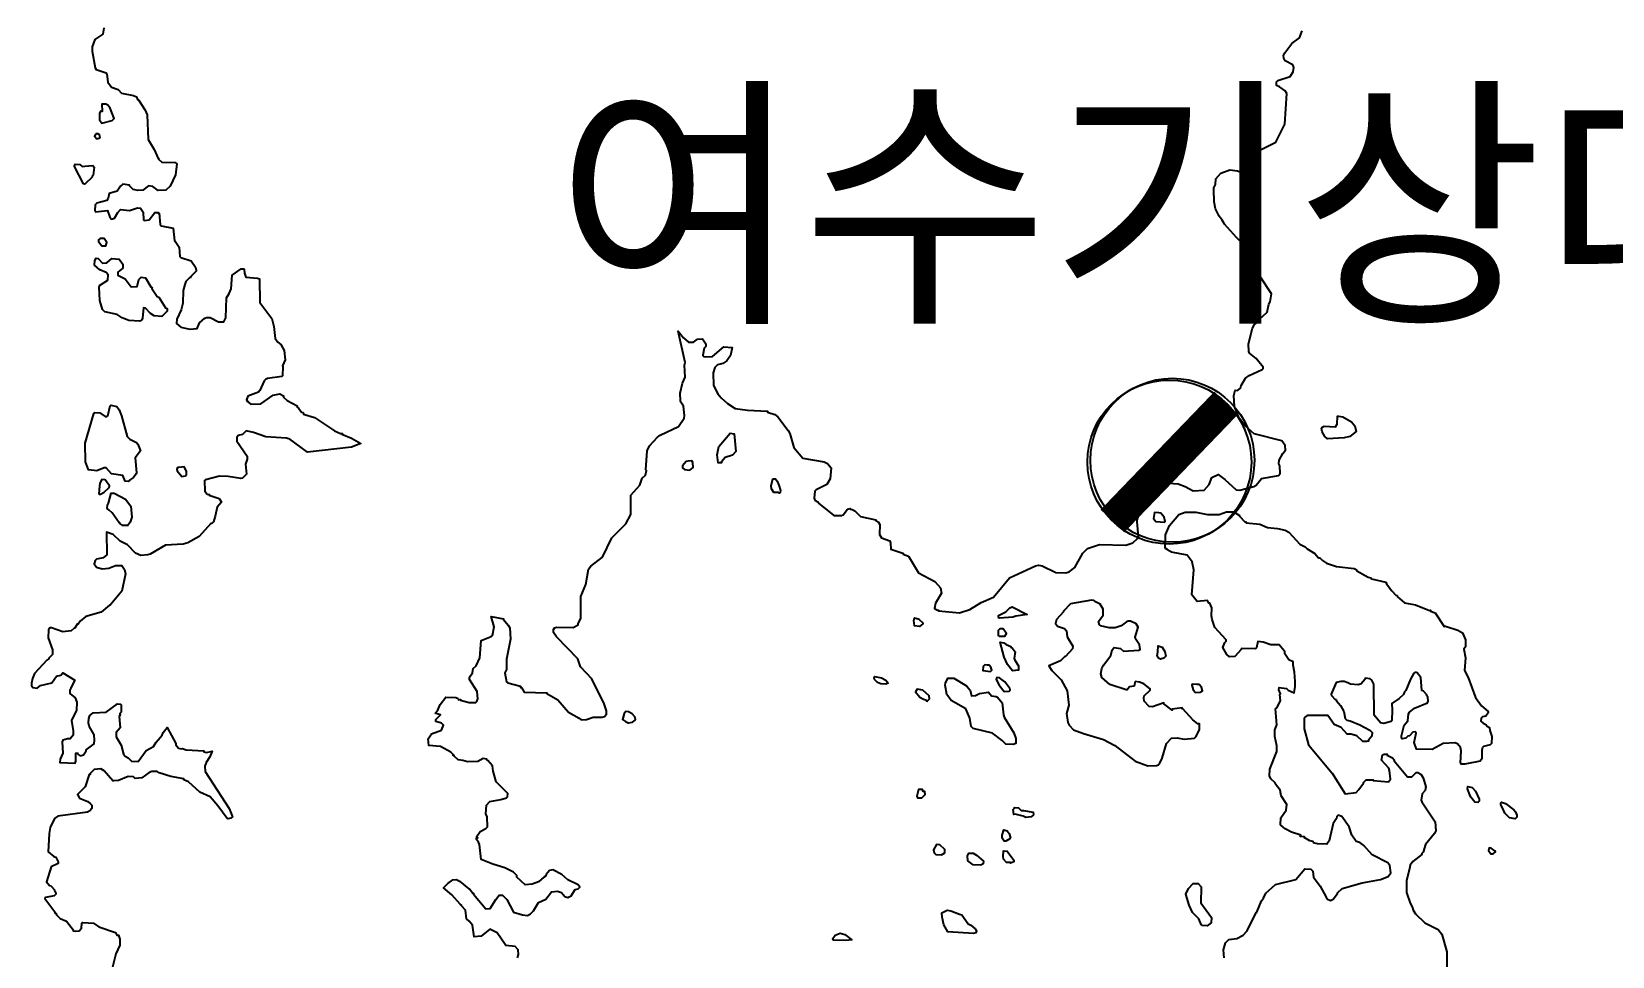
# Model space of a CAD drawing. Header units: millimetres. Extents: x -954552 to 1497340, y -301250 to 736091.
# Drawn here: x 250163 to 274262, y 130898 to 144995 of the extents above; entities that cross this region are included whole.
import ezdxf
from ezdxf.enums import TextEntityAlignment as Align

# ---------------------------------------------------------------- set-up
doc = ezdxf.new("R2010")
doc.units = ezdxf.units.MM
for name, color, linetype in [('2121', 7, 'Continuous'), ('2122', 7, 'Continuous'), ('EL', 2, 'Continuous'), ('Point', 1, 'Continuous'), ('관측소명', 3, 'Continuous'), ('기상청', 1, 'Continuous')]:
    doc.layers.add(name, color=color, linetype=linetype)
doc.styles.get("Standard").update_dxf_attribs({"font": ''})
doc.styles.get('Standard').set_extended_font_data('Gulim')

# ---------------------------------------------------------------- blocks, each defined once
blk = doc.blocks.new('관측소(기상청)')
at = {"layer": '기상청', "const_width": 500}
blk.add_lwpolyline([(821, 874), (-914, -926)], dxfattribs=at)
at = {"layer": '기상청'}
blk.add_circle((-46, -26), 1250, dxfattribs=at)

msp = doc.modelspace()

# ---------------------------------------------------------------- linework, layer by layer
at = {"layer": '2121', "color": 7}
for points in [[(251266, 145055), (251247, 144956), (251129, 144873), (251085, 144764), (251085, 144695), (251130, 144445), (251130, 144445), (251149, 144418), (251299, 144368), (251312, 144353), (251324, 144225), (251381, 144150), (251481, 144113), (251532, 144056), (251717, 144021), (251760, 144001), (251779, 143958), (251791, 143954), (251895, 143795), (251926, 143727), (251940, 143352), (252032, 143197), (252091, 143062), (252103, 143062), (252097, 143053), (252147, 143003), (252352, 142999), (252379, 142981), (252354, 142810), (252273, 142641), (252211, 142578), (252093, 142575), (252011, 142634), (251943, 142643), (251856, 142577), (251780, 142571), (251712, 142589), (251655, 142642), (251655, 142642), (251655, 142655), (251554, 142670), (251517, 142638), (251468, 142563), (251343, 142525), (251330, 142454), (251312, 142419), (251156, 142381), (251131, 142356), (251125, 142268), (251138, 142250), (251319, 142269), (251357, 142169), (251382, 142138), (251425, 142150), (251475, 142238), (251519, 142282), (251656, 142270), (251775, 142308), (251825, 142302), (251863, 142245), (251869, 142127), (251881, 142115), (251954, 142126), (252043, 142240), (252094, 142240), (252094, 142228), (252106, 142228), (252125, 142053), (252138, 142034), (252319, 142001), (252319, 142001), (252339, 141804), (252352, 141801), (252414, 141710), (252421, 141567), (252439, 141552), (252596, 141499), (252659, 141406), (252672, 141361), (252672, 141343), (252594, 141265), (252588, 141245), (252575, 141245), (252516, 141186), (252498, 141140), (252475, 141047), (252467, 140855), (252442, 140755), (252375, 140611), (252374, 140548), (252437, 140492), (252574, 140461), (252687, 140468), (252724, 140556), (252805, 140628), (252830, 140638), (252887, 140638), (253011, 140569), (253093, 140572), (253124, 140632), (253135, 140938), (253176, 141005), (253176, 141005), (253203, 141076), (253222, 141283), (253359, 141380), (253396, 141380), (253402, 141370), (253406, 141312), (253427, 141251), (253608, 141239), (253639, 141226), (253641, 140865), (253824, 140622), (253855, 140502), (253875, 140316), (253916, 140262), (253964, 140224), (254013, 140135), (254026, 139992), (253989, 139898), (253995, 139891), (253989, 139748), (253977, 139736), (253758, 139706), (253727, 139691), (253708, 139672), (253641, 139524), (253621, 139500), (253459, 139440), (253440, 139383), (253453, 139359), (253466, 139359), (253466, 139346), (253466, 139346), (253503, 139318), (253659, 139322), (253847, 139453), (253946, 139473), (254005, 139443), (254005, 139425), (254061, 139370), (254212, 139289), (254212, 139271), (254238, 139251), (254276, 139193), (254302, 139190), (254310, 139162), (254478, 139112), (254779, 138907), (254873, 138867), (254904, 138867), (254892, 138860), (255042, 138799), (255180, 138718), (255042, 138660), (254368, 138584), (254098, 138780), (254049, 138798), (253736, 138816), (253547, 138885), (253436, 138909), (253380, 138853), (253311, 138840), (253292, 138808), (253292, 138753), (253292, 138753), (253448, 138524), (253450, 138478), (253425, 138403), (253438, 138247), (253376, 138190), (253351, 138183), (253159, 138213), (253026, 138220), (252814, 138163), (252801, 138150), (252802, 137988), (252839, 137945), (252877, 137939), (252871, 137929), (253021, 137877), (253058, 137820), (252990, 137745), (252963, 137608), (252934, 137520), (252910, 137495), (252897, 137495), (252717, 137301), (252545, 137203), (252473, 137181), (252205, 137168), (251970, 137028), (251936, 137017), (251830, 137010), (251749, 137047), (251624, 137172), (251511, 137228), (251511, 137228), (251404, 137327), (251305, 137365), (251312, 137021), (251256, 136974), (251152, 136952), (251131, 136932), (251118, 136883), (251150, 136833), (251238, 136808), (251338, 136815), (251443, 136859), (251537, 136859), (251581, 136797), (251594, 136728), (251539, 136465), (251362, 136250), (251350, 136250), (251221, 136146), (250989, 136079), (250904, 136007), (250872, 135963), (250859, 135963), (250822, 135901), (250810, 135901), (250766, 135860), (250638, 135846), (250466, 135909), (250441, 135906), (250422, 135875), (250416, 135756), (250480, 135569), (250480, 135569), (250480, 135499), (250427, 135446), (250427, 135434), (250396, 135416), (250206, 135212), (250176, 135136), (250163, 135061), (250163, 135027), (250182, 134996), (250250, 134987), (250300, 135026), (250469, 135069), (250544, 135169), (250606, 135185), (250640, 135220), (250824, 135108), (250794, 135062), (250760, 134987), (250744, 134957), (250744, 134907), (250826, 134842), (250851, 134771), (250846, 134651), (250771, 134495), (250796, 134339), (250796, 134270), (250753, 134214), (250709, 134213), (250638, 134192), (250630, 134171), (250641, 133994), (250641, 133994), (250598, 133904), (250592, 133854), (250829, 133845), (250837, 133873), (250835, 133996), (250866, 133996), (250873, 133977), (250904, 133958), (250953, 133971), (250997, 134034), (250997, 134046), (251116, 134140), (251122, 134196), (251115, 134278), (251039, 134409), (251028, 134457), (251033, 134527), (251051, 134571), (251101, 134612), (251301, 134622), (251470, 134747), (251519, 134744), (251526, 134735), (251526, 134622), (251510, 134603), (251512, 134582), (251496, 134555), (251515, 134384), (251452, 134310), (251452, 134247), (251528, 134117), (251528, 134117), (251566, 133983), (251591, 133951), (251634, 133927), (251685, 133873), (251785, 133871), (251909, 134037), (252021, 134096), (252061, 134166), (252152, 134269), (252171, 134312), (252227, 134387), (252362, 134145), (252364, 134123), (252403, 134073), (252441, 134061), (252463, 134066), (252521, 134045), (252791, 134030), (252791, 134017), (252828, 134006), (252915, 134025), (252878, 133940), (252822, 133853), (252806, 133799), (252810, 133715), (253174, 133154), (253226, 133027), (253202, 133003), (253158, 132994), (253144, 133001), (253000, 133195), (253000, 133195), (252886, 133328), (252730, 133402), (252555, 133559), (252486, 133592), (252485, 133604), (252285, 133638), (252106, 133698), (252079, 133719), (251998, 133718), (251954, 133702), (251842, 133618), (251742, 133611), (251717, 133636), (251636, 133642), (251490, 133581), (251417, 133573), (251402, 133576), (251271, 133725), (251217, 133759), (251117, 133746), (251058, 133687), (251055, 133671), (251042, 133671), (250980, 133484), (250862, 133365), (250893, 133308), (251022, 133258), (251062, 133224), (251081, 133202), (251081, 133153), (251051, 133118), (251051, 133118), (251013, 133099), (250563, 133035), (250513, 133001), (250445, 132863), (250431, 132772), (250416, 132494), (250503, 132423), (250534, 132411), (250566, 132339), (250566, 132314), (250460, 132263), (250392, 132035), (250437, 131979), (250457, 131973), (250517, 131907), (250511, 131901), (250529, 131883), (250530, 131845), (250505, 131823), (250374, 131798), (250367, 131779), (250518, 131580), (250518, 131561), (250543, 131549), (250537, 131539), (250543, 131530), (250600, 131477), (250693, 131436), (250800, 131296), (250794, 131290), (250834, 131281), (250834, 131281), (250888, 131287), (250925, 131328), (250931, 131403), (250944, 131416), (251106, 131403), (251187, 131348), (251444, 131264), (251463, 131223), (251488, 131220), (251507, 131161), (251507, 131067), (251445, 130936), (251396, 130736)], [(257572, 130878), (257584, 130925), (257580, 131000), (257536, 131051), (257392, 131062), (257261, 131256), (257150, 131312), (257017, 131205), (256910, 131195), (256885, 131373), (256835, 131435), (256791, 131472), (256778, 131604), (256719, 131668), (256719, 131680), (256697, 131692), (256567, 131838), (256442, 131941), (256506, 132008), (256583, 132066), (256640, 132072), (256687, 132043), (256827, 131926), (256839, 131926), (256890, 131861), (256902, 131861), (256902, 131861), (256902, 131848), (257090, 131621), (257153, 131627), (257238, 131767), (257290, 131831), (257340, 131831), (257409, 131766), (257510, 131575), (257648, 131532), (257722, 131520), (257767, 131547), (257815, 131595), (257890, 131720), (258002, 131770), (258089, 131884), (258179, 131893), (258239, 131871), (258290, 131809), (258340, 131794), (258390, 131823), (258452, 131916), (258495, 131928), (258521, 131956), (258495, 131991), (258338, 132065), (258245, 132146), (258111, 132220), (258060, 132210), (258007, 132146), (258001, 132123), (257983, 132118), (257983, 132118), (257983, 132105), (257970, 132105), (257889, 132033), (257795, 131998), (257689, 131988), (257562, 132104), (257562, 132129), (257508, 132184), (257375, 132249), (257194, 132305), (257016, 132375), (256990, 132606), (256977, 132640), (256943, 132682), (256943, 132708), (256968, 132704), (256943, 132723), (256999, 132804), (257086, 132848), (257111, 132874), (257110, 133024), (257087, 133069), (257098, 133205), (257147, 133261), (257317, 133289), (257403, 133315), (257416, 133331), (257422, 133381), (257246, 133558), (257199, 133723), (257190, 133805), (257190, 133805), (257120, 133886), (257102, 133894), (257102, 133907), (257046, 133913), (256965, 133867), (256809, 133866), (256736, 133886), (256664, 133897), (256603, 133950), (256603, 133963), (256591, 133962), (256591, 133974), (256552, 134012), (256399, 134096), (256220, 134111), (256207, 134214), (256257, 134289), (256413, 134348), (256442, 134424), (256412, 134455), (256325, 134480), (256325, 134511), (256399, 134580), (256324, 134601), (256318, 134611), (256355, 134652), (256393, 134739), (256480, 134851), (256629, 134843), (256668, 134831), (256673, 134810), (256673, 134810), (256699, 134816), (256699, 134803), (256836, 134766), (256936, 134769), (256948, 134782), (256967, 134822), (256954, 134936), (256841, 135119), (256841, 135156), (256885, 135222), (256897, 135285), (256941, 135328), (256997, 135447), (257014, 135716), (257170, 135773), (257189, 135791), (257214, 135923), (257169, 136079), (257357, 136045), (257357, 136033), (257429, 135946), (257451, 135905), (257464, 135736), (257402, 135430), (257403, 135274), (257378, 135223), (257404, 135086), (257423, 135067), (257616, 135018), (257616, 134999), (257629, 134996), (257629, 134996), (257673, 134925), (258017, 134916), (258017, 134904), (258185, 134808), (258348, 134620), (258511, 134531), (258543, 134503), (258621, 134509), (258724, 134547), (258861, 134544), (258898, 134557), (258929, 134591), (258925, 134640), (258892, 134747), (258703, 135128), (258533, 135312), (258489, 135433), (258164, 135769), (258120, 135833), (258119, 135882), (258132, 135907), (258163, 135917), (258419, 135914), (258494, 135952), (258494, 135970), (258537, 136052), (258536, 136383), (258612, 136566), (258654, 136802), (258686, 136846), (258865, 136984), (258865, 136984), (259008, 137278), (259220, 137492), (259300, 137636), (259299, 137929), (259437, 138079), (259473, 138186), (259524, 138236), (259536, 138305), (259529, 138314), (259547, 138605), (259585, 138679), (259703, 138811), (259746, 138843), (260027, 138978), (260109, 139104), (260114, 139143), (260101, 139287), (260051, 139360), (260057, 139369), (260050, 139482), (260084, 139638), (260124, 139726), (260117, 139912), (260124, 139950), (260022, 140428), (260099, 140325), (260179, 140259), (260254, 140262), (260316, 140307), (260391, 140314), (260441, 140238), (260441, 140238), (260441, 140194), (260417, 140170), (260398, 140063), (260411, 140044), (260436, 140035), (260542, 140045), (260714, 140188), (260844, 140178), (260817, 140059), (260764, 139978), (260702, 139937), (260617, 139914), (260580, 139876), (260555, 139795), (260556, 139601), (260625, 139471), (260675, 139411), (260772, 139325), (260888, 139249), (261075, 139224), (261382, 139207), (261382, 139195), (261495, 139161), (261538, 139121), (261696, 138915), (261720, 138868), (261783, 138656), (261922, 138494), (262246, 138438), (262296, 138414), (262353, 138346), (262353, 138346), (262339, 138177), (262285, 138089), (262126, 138012), (262104, 137989), (262092, 137882), (262105, 137854), (262151, 137826), (262158, 137808), (262393, 137621), (262509, 137619), (262537, 137628), (262599, 137715), (262643, 137728), (262643, 137716), (262674, 137712), (262712, 137690), (262799, 137604), (263034, 137554), (263035, 137542), (263069, 137520), (263094, 137480), (263088, 137330), (263119, 137280), (263245, 137231), (263257, 137196), (263263, 137108), (263446, 137045), (263448, 137032), (263533, 136997), (263683, 136744), (263933, 136614), (263933, 136614), (264021, 136514), (264034, 136433), (263944, 136285), (263928, 136202), (263972, 136177), (263991, 136177), (263991, 136164), (264310, 136134), (264466, 136185), (264640, 136292), (264828, 136374), (265070, 136668), (265467, 136853), (265514, 136863), (265570, 136851), (265776, 136752), (265932, 136746), (265982, 136761), (266069, 136827), (266187, 137047), (266262, 137115), (266443, 137179), (266843, 137167), (266950, 137202), (267024, 137268), (267036, 137293), (267016, 137524), (267023, 137580), (267035, 137593), (267087, 137768), (267121, 137842), (267121, 137842), (267196, 137999), (267282, 138026), (267408, 138037), (267500, 138113), (267640, 138102), (267748, 138059), (267873, 137994), (268041, 138005), (268117, 138091), (268155, 138200), (268252, 138243), (268352, 138168), (268352, 138168), (268527, 138010), (268583, 138004), (268795, 138061), (268832, 138083), (268914, 138181), (269170, 138228), (269195, 138257), (269191, 138375), (269178, 138406), (269182, 138463), (269240, 138564), (269281, 138613), (269274, 138688), (269224, 138756), (268799, 138865), (268669, 138979), (268571, 139104), (268501, 139282), (268490, 139450), (268510, 139529), (268547, 139526), (268591, 139560), (268603, 139603), (268671, 139710), (268727, 139754), (268921, 139846), (268939, 139867), (268939, 139880), (268833, 140011), (268732, 140094), (268720, 140120), (268713, 140235), (268775, 140473), (268806, 140529), (268825, 140548), (268825, 140561), (268999, 140717), (269022, 140838), (269047, 140876), (269066, 140999), (268897, 141251), (268692, 141675), (268649, 141737), (268530, 141855), (268350, 142062), (268315, 142123), (268268, 142183), (268213, 142295), (268192, 142399), (268187, 142587), (268187, 142587), (268188, 142615), (268209, 142663), (268217, 142751), (268292, 142839), (268430, 142886), (268546, 142875), (268571, 142863), (268635, 142866), (268673, 142881), (268673, 142894), (268747, 142972), (268834, 143135), (268897, 143191), (269131, 143308), (269270, 143582), (269299, 144050), (269275, 144092), (269187, 144154), (269143, 144173), (269143, 144229), (269162, 144248), (269349, 144311), (269396, 144380), (269405, 144448), (269392, 144486), (269273, 144550), (269251, 144592), (269248, 144629), (269266, 144673), (269373, 144816), (269491, 144899), (269491, 144899), (269534, 145005)], [(268345, 130875), (268332, 131000), (268363, 131106), (268413, 131157), (268538, 131169), (268632, 131220), (268693, 131288), (268829, 131569), (268842, 131572), (268914, 131744), (268944, 131786), (268979, 131864), (269128, 131996), (269434, 132072), (269572, 132235), (269572, 132235), (269666, 132226), (269697, 132198), (269703, 132104), (269809, 131967), (269898, 131799), (269921, 131769), (269963, 131748), (270007, 131772), (270072, 131855), (270072, 131868), (270141, 131931), (270447, 132019), (270728, 132070), (270846, 132118), (270884, 132170), (270871, 132283), (270840, 132327), (270601, 132445), (270472, 132591), (270413, 132632), (270357, 132652), (270288, 132744), (270247, 132874), (270138, 133031), (270080, 133049), (270062, 133030), (270054, 133000), (270007, 132923), (269945, 132658), (269908, 132608), (269767, 132615), (269767, 132615), (269707, 132629), (269701, 132652), (269651, 132661), (269563, 132710), (269569, 132719), (269507, 132725), (269501, 132738), (269513, 132744), (269370, 132790), (269272, 132844), (269201, 132902), (269207, 133008), (269287, 133127), (269300, 133215), (269212, 133345), (269199, 133434), (269125, 133525), (269119, 133545), (269054, 133605), (269036, 133651), (269041, 133751), (269147, 134021), (269146, 134108), (269115, 134252), (269114, 134351), (269145, 134426), (269126, 134671), (269145, 134689), (269200, 134795), (269194, 134892), (269200, 134902), (269200, 134902), (269175, 134961), (269181, 134998), (269293, 134983), (269318, 134955), (269412, 134915), (269412, 134915), (269427, 135011), (269427, 135087), (269414, 135229), (269396, 135335), (269398, 135387), (269398, 135387), (269329, 135420), (269270, 135510), (269270, 135541), (269260, 135555), (269183, 135645), (269054, 135645), (268939, 135689), (268857, 135700), (268835, 135600), (268823, 135587), (268611, 135593), (268604, 135575), (268504, 135468), (268423, 135467), (268386, 135501), (268323, 135605), (268354, 135685), (268372, 135704), (268372, 135723), (268203, 135913), (268159, 136034), (268152, 136092), (268158, 136210), (268127, 136282), (268108, 136282), (268089, 136322), (267933, 136306), (267852, 136409), (267882, 136790), (267856, 136915), (267781, 137015), (267543, 137058), (267471, 137099), (267470, 137113), (267455, 137113), (267443, 137132), (267449, 137326), (267511, 137464), (267511, 137464), (267654, 137632), (267747, 137671), (267910, 137671), (268091, 137634), (268266, 137635), (268379, 137673), (268490, 137673), (268578, 137620), (268578, 137608), (268660, 137523), (268673, 137523), (268679, 137505), (268885, 137487), (269004, 137438), (269157, 137421), (269272, 137395), (269329, 137363), (269498, 137183), (269578, 137143), (269608, 137113), (269725, 137039), (269783, 136975), (269801, 136972), (269842, 136931), (269906, 136892), (270055, 136841), (270324, 136811), (270355, 136795), (270364, 136777), (270537, 136681), (270582, 136667), (270582, 136667), (270588, 136655), (270806, 136603), (270806, 136591), (270819, 136591), (270819, 136579), (270899, 136472), (270960, 136403), (270980, 136398), (270986, 136379), (271094, 136289), (271263, 136258), (271476, 136171), (271489, 136175), (271489, 136162), (271558, 136133), (271696, 135928), (271720, 135932), (271904, 135869), (271977, 135832), (272021, 135723), (272021, 135617), (271996, 135579), (272022, 135448), (272010, 135255), (272061, 135148), (272174, 134847), (272269, 134718), (272368, 134631), (272369, 134612), (272331, 134562), (272281, 134550), (272281, 134550), (272262, 134531), (272256, 134484), (272292, 134452), (272335, 134432), (272342, 134413), (272388, 134387), (272394, 134340), (272426, 134250), (272420, 134143), (272401, 134122), (272295, 134097), (272283, 134081), (272270, 134044), (272271, 133912), (272246, 133874), (272014, 133827), (271959, 133830), (271946, 133842), (271958, 134030), (271946, 134080), (271902, 134136), (271858, 134155), (271683, 134145), (271514, 134053), (271277, 134059), (271239, 134158), (271270, 134303), (271257, 134319), (271220, 134315), (271170, 134262), (271145, 134255), (271145, 134255), (271114, 134227), (271058, 134214), (271046, 134233), (271046, 134258), (271088, 134421), (271145, 134489), (271156, 134596), (271169, 134621), (271244, 134683), (271443, 134765), (271456, 134790), (271449, 134852), (271431, 134871), (271431, 134884), (271380, 134940), (271355, 134952), (271342, 135152), (271285, 135221), (271273, 135224), (271248, 135227), (271235, 135215), (271182, 135122), (271112, 134952), (271093, 134933), (271075, 134889), (271012, 134830), (270900, 134751), (270907, 134651), (270901, 134495), (270888, 134479), (270776, 134448), (270776, 134448), (270726, 134457), (270632, 134575), (270624, 135050), (270593, 135109), (270567, 135128), (270492, 135137), (270492, 135125), (270430, 135053), (270387, 135037), (270268, 135046), (270231, 135070), (270173, 135087), (270124, 135089), (270049, 135073), (269975, 134895), (269981, 134873), (270038, 134815), (270050, 134815), (270056, 134795), (270119, 134723), (270169, 134630), (270188, 134524), (270213, 134499), (270263, 134490), (270412, 134427), (270564, 134347), (270601, 134312), (270596, 134257), (270546, 134194), (270546, 134181), (270521, 134172), (270521, 134172), (270458, 134175), (270365, 134262), (270277, 134284), (270220, 134286), (270126, 134386), (270020, 134435), (269925, 134570), (269607, 134569), (269569, 134541), (269563, 134522), (269564, 134365), (269627, 134123), (269991, 133692), (270186, 133374), (270355, 133397), (270398, 133443), (270467, 133538), (270467, 133550), (270510, 133588), (270613, 133590), (270613, 133577), (270848, 133557), (270879, 133601), (270866, 133733), (270852, 133769), (270740, 133889), (270759, 133970), (270784, 133979), (270828, 133979), (270828, 133967), (270909, 133924), (270909, 133924), (270935, 133893), (270935, 133880), (271141, 133634), (271203, 133634), (271272, 133700), (271297, 133700), (271341, 133678), (271377, 133618), (271416, 133485), (271410, 133428), (271360, 133378), (271349, 133282), (271355, 133254), (271562, 132948), (271569, 132811), (271550, 132773), (271413, 132604), (271376, 132485), (271357, 132466), (271357, 132453), (271219, 132344), (271177, 132290), (271171, 132234), (271122, 132053), (271122, 131872), (271177, 131708), (271208, 131655), (271223, 131604), (271261, 131545), (271405, 131410), (271605, 131308), (271605, 131308), (271662, 131236), (271737, 130970), (271738, 130736)]]:
    msp.add_lwpolyline(points, dxfattribs=at)
at = {"layer": '2122', "color": 7}
for points in [[(251199, 143747), (251196, 143650), (251233, 143600), (251389, 143638), (251420, 143669), (251360, 143826), (251326, 143872), (251295, 143887), (251232, 143887), (251239, 143775), (251214, 143780), (251199, 143747), (251199, 143747)], [(251144, 143437), (251124, 143401), (251155, 143361), (251156, 143361), (251204, 143378), (251206, 143382), (251198, 143423), (251172, 143438), (251144, 143437), (251144, 143437)], [(250972, 142943), (251098, 142955), (251117, 142931), (251099, 142806), (251086, 142793), (251086, 142775), (250974, 142671), (250955, 142674), (250817, 142939), (250817, 142957), (250829, 142973), (250898, 142968), (250935, 142939), (250972, 142943), (250972, 142943)], [(251296, 141732), (251309, 141781), (251270, 141843), (251208, 141843), (251183, 141819), (251183, 141794), (251234, 141731), (251296, 141732), (251296, 141732)], [(251680, 141106), (251773, 141108), (251797, 141215), (251835, 141252), (251897, 141243), (251983, 141105), (252001, 141094), (251997, 141081), (252077, 140959), (252103, 140946), (252205, 140785), (252230, 140773), (252230, 140735), (252149, 140654), (252030, 140660), (251977, 140699), (251899, 140781), (251867, 140784), (251855, 140628), (251843, 140602), (251812, 140581), (251643, 140590), (251543, 140634), (251469, 140682), (251280, 140726), (251243, 140760), (251205, 140894), (251192, 141098), (251198, 141125), (251323, 141204), (251329, 141288), (251329, 141288), (251298, 141322), (251203, 141363), (251122, 141434), (251128, 141506), (251147, 141544), (251177, 141538), (251246, 141466), (251309, 141469), (251384, 141535), (251496, 141526), (251553, 141451), (251553, 141389), (251478, 141326), (251479, 141283), (251591, 141229), (251680, 141106), (251680, 141106)], [(250981, 138720), (251111, 139176), (251123, 139188), (251205, 139182), (251286, 139126), (251311, 139126), (251323, 139139), (251360, 139289), (251373, 139301), (251462, 139281), (251498, 139230), (251534, 139140), (251618, 138821), (251662, 138784), (251760, 138731), (251781, 138706), (251825, 138603), (251744, 138497), (251764, 138271), (251757, 138253), (251718, 138200), (251657, 138159), (251657, 138146), (251633, 138138), (251589, 138143), (251552, 138227), (251383, 138252), (251301, 138345), (251270, 138345), (251157, 138301), (251032, 138313), (251032, 138313), (250982, 138438), (250981, 138720), (250981, 138720)], [(270093, 139131), (270154, 139122), (270285, 139047), (270336, 138985), (270354, 138897), (270261, 138825), (270174, 138803), (269917, 138790), (269880, 138824), (269840, 138892), (269829, 138949), (269836, 138965), (269867, 138981), (270042, 138968), (270067, 139009), (270072, 139134), (270093, 139131), (270093, 139131)], [(260638, 138670), (260815, 138872), (260871, 138865), (260897, 138597), (260847, 138540), (260735, 138502), (260678, 138439), (260678, 138421), (260629, 138421), (260616, 138546), (260638, 138670), (260638, 138670)], [(252450, 138357), (252394, 138349), (252375, 138327), (252382, 138299), (252451, 138212), (252508, 138222), (252526, 138243), (252526, 138293), (252488, 138362), (252450, 138357), (252450, 138357)], [(260171, 138447), (260141, 138444), (260085, 138375), (260085, 138344), (260117, 138320), (260198, 138310), (260248, 138351), (260241, 138429), (260228, 138454), (260171, 138447), (260171, 138447)], [(251198, 138066), (251190, 137951), (251196, 137942), (251215, 137942), (251270, 137975), (251347, 138046), (251351, 138069), (251283, 138164), (251233, 138170), (251202, 138114), (251198, 138066), (251198, 138066)], [(261439, 138073), (261461, 138180), (261504, 138177), (261529, 138143), (261552, 138081), (261580, 137999), (261577, 137968), (261558, 137958), (261548, 137968), (261480, 137967), (261442, 138024), (261439, 138073), (261439, 138073)], [(251346, 137699), (251316, 137726), (251320, 137778), (251337, 137805), (251378, 137958), (251421, 137958), (251596, 137866), (251678, 137759), (251691, 137591), (251667, 137516), (251629, 137465), (251554, 137465), (251510, 137496), (251510, 137509), (251498, 137509), (251391, 137658), (251346, 137699), (251346, 137699)], [(267349, 137659), (267279, 137663), (267266, 137575), (267304, 137525), (267435, 137517), (267442, 137526), (267429, 137595), (267378, 137657), (267349, 137659), (267349, 137659)], [(265340, 136111), (265167, 136085), (265123, 136069), (264917, 136052), (264904, 136065), (264904, 136096), (265016, 136149), (265077, 136212), (265110, 136228), (265340, 136111), (265340, 136111)], [(266989, 135091), (266969, 135019), (266901, 135006), (266863, 134962), (266851, 134962), (266602, 135045), (266481, 135152), (266463, 135205), (266481, 135286), (266505, 135336), (266618, 135486), (266636, 135573), (266667, 135605), (266761, 135593), (266810, 135553), (267042, 135566), (267061, 135575), (267055, 135650), (266991, 135737), (266986, 135766), (267035, 135919), (267003, 135968), (266916, 136009), (266878, 136009), (266853, 136000), (266771, 135938), (266682, 135908), (266592, 135905), (266460, 135935), (266442, 135954), (266429, 136004), (266429, 136004), (266497, 136099), (266497, 136191), (266453, 136267), (266371, 136308), (266358, 136325), (266321, 136328), (266003, 136272), (265894, 136163), (265894, 136151), (265785, 136033), (265773, 135971), (265804, 135933), (265911, 135896), (265942, 135859), (265948, 135771), (266036, 135628), (266030, 135584), (265927, 135470), (265915, 135470), (265847, 135405), (265669, 135327), (265716, 135254), (265857, 135113), (265951, 134947), (265977, 134728), (265940, 134603), (265959, 134462), (265980, 134424), (266047, 134353), (266200, 134296), (266503, 134205), (266503, 134205), (266679, 134112), (266986, 133875), (267180, 133801), (267310, 133808), (267342, 133818), (267360, 133836), (267399, 133921), (267466, 134146), (267540, 134227), (267625, 134228), (267734, 134209), (267890, 134225), (267911, 134244), (267965, 134354), (267965, 134441), (267940, 134441), (267865, 134504), (267714, 134671), (267701, 134674), (267701, 134687), (267551, 134665), (267549, 134654), (267426, 134748), (267426, 134761), (267251, 134704), (267201, 134707), (267126, 134788), (267120, 134838), (267126, 134869), (267213, 134957), (267213, 134976), (267213, 134976), (267119, 135051), (267053, 135080), (266989, 135091), (266989, 135091)], [(263694, 136032), (263748, 135983), (263748, 135970), (263698, 135929), (263623, 135938), (263610, 136019), (263623, 136057), (263679, 136045), (263694, 136032), (263694, 136032)], [(264998, 135780), (265023, 135818), (265011, 135843), (264974, 135893), (264923, 135893), (264899, 135867), (264899, 135792), (264911, 135780), (264998, 135780), (264998, 135780)], [(264992, 135461), (264931, 135686), (264986, 135680), (265018, 135652), (265093, 135622), (265093, 135610), (265111, 135601), (265156, 135543), (265143, 135438), (265150, 135412), (265206, 135325), (265206, 135263), (265119, 135250), (265038, 135347), (264992, 135461), (264992, 135461)], [(267330, 135539), (267336, 135632), (267398, 135614), (267437, 135545), (267455, 135477), (267424, 135442), (267373, 135430), (267342, 135445), (267324, 135476), (267330, 135539), (267330, 135539)], [(264734, 135339), (264694, 135342), (264669, 135317), (264663, 135255), (264782, 135240), (264800, 135261), (264788, 135305), (264762, 135336), (264734, 135339), (264734, 135339)], [(263223, 135065), (263185, 135046), (263110, 135054), (263058, 135071), (263014, 135121), (263008, 135140), (263014, 135165), (263121, 135143), (263188, 135111), (263223, 135065), (263223, 135065)], [(263752, 134958), (263664, 134970), (263639, 134929), (263703, 134851), (263759, 134817), (263796, 134811), (263809, 134789), (263821, 134792), (263852, 134826), (263846, 134868), (263752, 134958), (263752, 134958)], [(264616, 134906), (264752, 134927), (264796, 134868), (264870, 134862), (264890, 134849), (264958, 134762), (264977, 134581), (264990, 134543), (265135, 134307), (265167, 134219), (265167, 134144), (265129, 134129), (265016, 134132), (264959, 134189), (264810, 134300), (264516, 134373), (264485, 134405), (264465, 134529), (264403, 134673), (264183, 134797), (264114, 134891), (264091, 135031), (264095, 135065), (264132, 135140), (264220, 135141), (264414, 135023), (264470, 134954), (264490, 134870), (264552, 134873), (264616, 134906), (264616, 134906)], [(264912, 135031), (264988, 134937), (265064, 134940), (265083, 134963), (265076, 134984), (264999, 135083), (264920, 135143), (264876, 135149), (264870, 135118), (264912, 135031), (264912, 135031)], [(267933, 135043), (267862, 135047), (267850, 135034), (267869, 134963), (267907, 134922), (267976, 134926), (268013, 134947), (268000, 135001), (267962, 135041), (267933, 135043), (267933, 135043)], [(259170, 134508), (259215, 134479), (259260, 134459), (259270, 134458), (259324, 134471), (259365, 134500), (259370, 134508), (259359, 134550), (259317, 134594), (259264, 134627), (259220, 134633), (259198, 134600), (259181, 134547), (259170, 134508), (259170, 134508)], [(263732, 133314), (263783, 133365), (263782, 133414), (263757, 133414), (263744, 133440), (263682, 133440), (263657, 133339), (263670, 133314), (263732, 133314), (263732, 133314)], [(272089, 133363), (272054, 133452), (272060, 133490), (272122, 133475), (272173, 133419), (272230, 133293), (272230, 133262), (272211, 133246), (272167, 133249), (272104, 133324), (272089, 133363), (272089, 133363)], [(265283, 133122), (265433, 133098), (265438, 133058), (265401, 133024), (265320, 133014), (265277, 133038), (265158, 133066), (265139, 133063), (265126, 133139), (265145, 133157), (265145, 133170), (265208, 133164), (265251, 133123), (265283, 133122), (265283, 133122)], [(272605, 133115), (272561, 133213), (272561, 133239), (272573, 133251), (272633, 133229), (272761, 133133), (272786, 133101), (272805, 133052), (272805, 133021), (272780, 132995), (272693, 133008), (272624, 133080), (272605, 133115), (272605, 133115)], [(264961, 132748), (264983, 132825), (265034, 132813), (265064, 132773), (265084, 132707), (265078, 132688), (265015, 132653), (264990, 132653), (264959, 132701), (264961, 132748), (264961, 132748)], [(264036, 132447), (264085, 132479), (264085, 132528), (264010, 132597), (263960, 132603), (263910, 132522), (263923, 132478), (263948, 132453), (264036, 132447), (264036, 132447)], [(272473, 132504), (272414, 132550), (272385, 132551), (272375, 132512), (272408, 132462), (272445, 132462), (272480, 132494), (272472, 132508), (272472, 132508)], [(264570, 132442), (264673, 132350), (264667, 132309), (264636, 132287), (264517, 132296), (264435, 132355), (264429, 132433), (264453, 132474), (264515, 132474), (264570, 132442), (264570, 132442)], [(264976, 132419), (264978, 132506), (265035, 132501), (265135, 132367), (265135, 132342), (265085, 132317), (265085, 132329), (265023, 132332), (264979, 132381), (264976, 132419), (264976, 132419)], [(267808, 131681), (267761, 131847), (267798, 131935), (267873, 132010), (267947, 132011), (267991, 131961), (267986, 131717), (268149, 131493), (268144, 131411), (268082, 131362), (268012, 131368), (267993, 131386), (267956, 131473), (267862, 131567), (267808, 131681), (267808, 131681)], [(264308, 131544), (264345, 131530), (264439, 131393), (264483, 131373), (264545, 131318), (264570, 131284), (264558, 131259), (264520, 131249), (264133, 131273), (264070, 131379), (264042, 131496), (264038, 131560), (264119, 131601), (264175, 131592), (264308, 131544), (264308, 131544)], [(262665, 131150), (262576, 131140), (262384, 131145), (262378, 131170), (262415, 131224), (262489, 131253), (262560, 131231), (262665, 131150), (262665, 131150)]]:
    msp.add_lwpolyline(points, dxfattribs=at)
at = {"layer": '기상청'}
msp.add_circle((267554, 138460), 1250, dxfattribs=at)

# ---------------------------------------------------------------- block references
at = {"layer": 'Point'}
msp.add_blockref('관측소(기상청)', (267554, 138460), dxfattribs=at)

# ---------------------------------------------------------------- texts
at = {"layer": 'EL'}
msp.add_text('0.000', height=2.5, dxfattribs=at).set_placement((267554, 138459), align=Align.TOP_CENTER)
at = {"layer": '관측소명'}
msp.add_text('여수기상대', height=3000, dxfattribs=at).set_placement((267554, 139960), align=Align.BOTTOM_CENTER)

doc.saveas('drawing.dxf')
